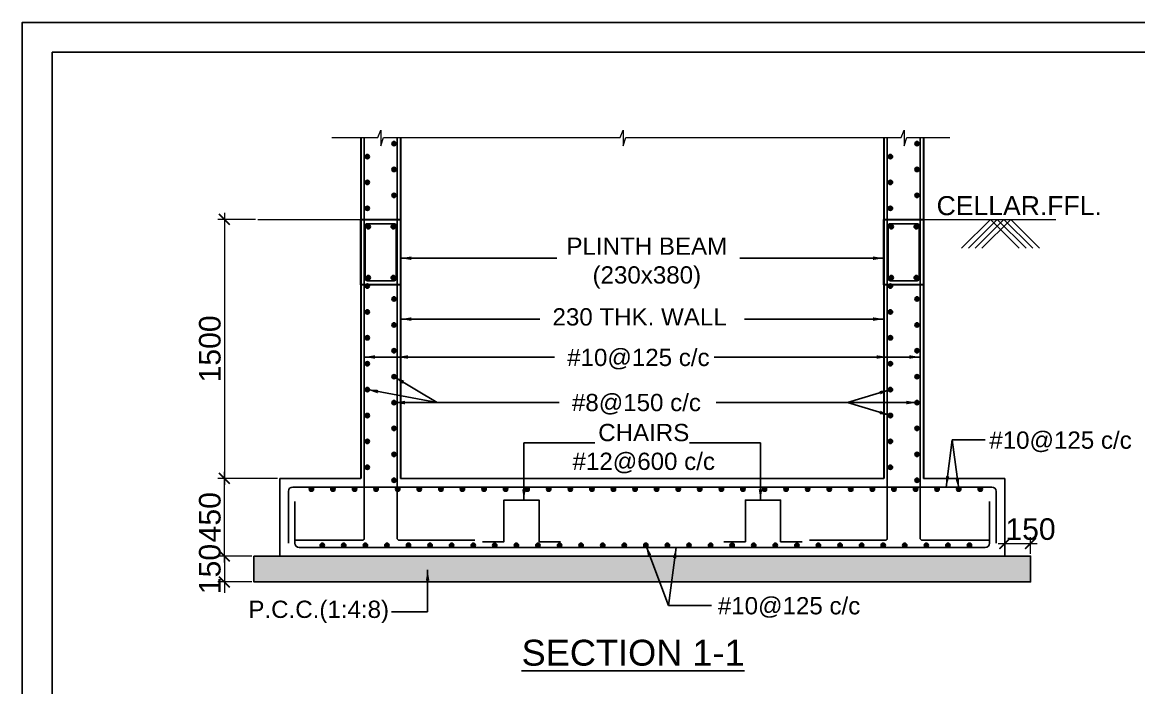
# Model space of a CAD drawing. Header units: millimetres. Extents: x 691602 to 741221, y -527859 to -492570.
# Drawn here: x 691602 to 704537, y -500277 to -492570 of the extents above; entities that cross this region are included whole.
import ezdxf

# ---------------------------------------------------------------- set-up
doc = ezdxf.new("R2010")
doc.units = ezdxf.units.MM
doc.header["$PDMODE"] = 3
doc.header["$PDSIZE"] = 100
doc.linetypes.add('1', pattern=[0])
for name, color, linetype, lineweight in [('BEAMS', 2, '1', 30), ('DIM FOOTING', 5, 'Continuous', 9), ('HATCH', 251, 'Continuous', 9), ('RETAINING WALL', 1, 'Continuous', 30)]:
    doc.layers.add(name, color=color, linetype=linetype, lineweight=lineweight)
for name, color, linetype in [('Columns', 7, 'Continuous'), ('DIM', 5, 'Continuous'), ('FOOT', 3, 'Continuous'), ('STEEL', 3, 'Continuous'), ('TXT', 6, 'Continuous')]:
    doc.layers.add(name, color=color, linetype=linetype)
doc.styles.add('ARIAL', font='arial.ttf')
doc.styles.add('TIMES', font='arial.ttf')
doc.dimstyles.new('FOOTING', dxfattribs={"dimtxt": 250, "dimasz": 100, "dimexe": 60, "dimexo": 60, "dimgap": 50, "dimtad": 1, "dimdec": 0, "dimzin": 0, "dimdsep": 46, "dimtxsty": 'ARIAL', "dimblk1": 'ARCHTICK', "dimblk2": 'ARCHTICK', "dimsah": 1, "dimcen": 0.09, "dimdle": 60, "dimclrd": 256, "dimclre": 256, "dimclrt": 6, "dimadec": 0, "dimazin": 0, "dimtfac": 1, "dimtdec": 0, "dimtix": 1, "dimtofl": 0, "dimtmove": 2, "dimatfit": 0, "dimfxl": 1, "dimtolj": 1, "dimtzin": 0, "dimlwd": -1, "dimlwe": -1, "dimarcsym": 0})
doc.dimstyles.new('FOOTING FOR CF SEC', dxfattribs={"dimtxt": 250, "dimasz": 125, "dimexe": 75, "dimexo": 25, "dimgap": 40, "dimtad": 1, "dimdec": 0, "dimzin": 0, "dimdsep": 46, "dimtxsty": 'ARIAL', "dimblk1": 'ARCHTICK', "dimblk2": 'ARCHTICK', "dimsah": 1, "dimcen": 0.09, "dimdle": 75, "dimclrd": 5, "dimclre": 5, "dimclrt": 6, "dimadec": 0, "dimazin": 0, "dimtfac": 1, "dimtdec": 0, "dimtix": 1, "dimtofl": 0, "dimtmove": 2, "dimatfit": 0, "dimfxl": 1, "dimtolj": 1, "dimtzin": 0, "dimlwd": -1, "dimlwe": -1, "dimarcsym": 0})

# ---------------------------------------------------------------- blocks, each defined once
blk = doc.blocks.new('_ArchTick')
at = {"color": 0, "linetype": 'ByBlock', "const_width": 0.15}
blk.add_lwpolyline([(-0.5, -0.5), (0.5, 0.5)], dxfattribs=at)
blk = doc.blocks.new('*D1')
at = {"layer": 'Defpoints', "color": 0, "ltscale": 2, "transparency": 16777216}
for p in [(703285, -498607), (702985, -498753), (703285, -498753)]:
    blk.add_point(p, dxfattribs=at)
at = {"layer": 'DIM FOOTING', "color": 5, "ltscale": 2, "transparency": 16777216}
for p, q in [((702910, -498607), (703360, -498607)), ((702985, -498728), (702985, -498532)), ((703285, -498728), (703285, -498532))]:
    blk.add_line(p, q, dxfattribs=at)
at = {"layer": 'DIM FOOTING', "color": 5, "ltscale": 2, "transparency": 16777216, "xscale": 125, "yscale": 125, "zscale": 125, "rotation": 180}
blk.add_blockref('_ArchTick', (702985, -498607), dxfattribs=at)
at = {"layer": 'DIM FOOTING', "color": 5, "ltscale": 2, "transparency": 16777216, "xscale": 125, "yscale": 125, "zscale": 125}
blk.add_blockref('_ArchTick', (703285, -498607), dxfattribs=at)
at = {"layer": 'DIM FOOTING', "color": 6, "ltscale": 2, "transparency": 16777216, "insert": (703284, -498442), "char_height": 250, "attachment_point": 5, "style": 'ARIAL'}
blk.add_mtext('\\A1;150', dxfattribs=at)
blk = doc.blocks.new('*D2')
at = {"layer": 'Defpoints', "color": 0, "ltscale": 2, "transparency": 16777216}
for p in [(693943, -497853), (694585, -497853, 0), (694285, -498753)]:
    blk.add_point(p, dxfattribs=at)
at = {"layer": 'DIM FOOTING', "color": 5, "ltscale": 2, "transparency": 16777216}
for p, q in [((694560, -497853), (693868, -497853)), ((693943, -498828), (693943, -497778)), ((694260, -498753), (693868, -498753))]:
    blk.add_line(p, q, dxfattribs=at)
at = {"layer": 'DIM FOOTING', "color": 5, "ltscale": 2, "transparency": 16777216, "xscale": 125, "yscale": 125, "zscale": 125}
for p, rotation in [((693943, -497853), 90), ((693943, -498753), 270)]:
    blk.add_blockref('_ArchTick', p, dxfattribs=dict(at, rotation=rotation))
at = {"layer": 'DIM FOOTING', "color": 6, "ltscale": 2, "transparency": 16777216, "insert": (693776, -498303), "char_height": 250, "attachment_point": 5, "rotation": 90, "style": 'ARIAL'}
blk.add_mtext('\\A1;450 ', dxfattribs=at)
blk = doc.blocks.new('*D3')
at = {"layer": 'Defpoints', "color": 0, "ltscale": 2, "transparency": 16777216}
for p in [(694285, -498753), (693943, -499053), (694285, -499053)]:
    blk.add_point(p, dxfattribs=at)
at = {"layer": 'DIM FOOTING', "color": 5, "ltscale": 2, "transparency": 16777216}
for p, q in [((693943, -498753), (693943, -498628)), ((694260, -498753), (693868, -498753)), ((693943, -498753), (693943, -499053)), ((694260, -499053), (693868, -499053)), ((693943, -499053), (693943, -499178))]:
    blk.add_line(p, q, dxfattribs=at)
at = {"layer": 'DIM FOOTING', "color": 5, "ltscale": 2, "transparency": 16777216, "xscale": 125, "yscale": 125, "zscale": 125}
for p, rotation in [((693943, -498753), 270), ((693943, -499053), 90)]:
    blk.add_blockref('_ArchTick', p, dxfattribs=dict(at, rotation=rotation))
at = {"layer": 'DIM FOOTING', "color": 6, "ltscale": 2, "transparency": 16777216, "insert": (693776, -498903), "char_height": 250, "attachment_point": 5, "rotation": 90, "style": 'ARIAL'}
blk.add_mtext('\\A1;150 ', dxfattribs=at)
blk = doc.blocks.new('*D4')
at = {"layer": 'Defpoints', "color": 0, "ltscale": 2, "transparency": 16777216}
for p in [(694329, -494853), (693943, -497853), (694585, -497853, 0)]:
    blk.add_point(p, dxfattribs=at)
at = {"layer": 'DIM FOOTING', "color": 5, "ltscale": 2, "transparency": 16777216}
for p, q in [((694304, -494853), (693868, -494853)), ((693943, -494778), (693943, -497928)), ((694560, -497853), (693868, -497853))]:
    blk.add_line(p, q, dxfattribs=at)
at = {"layer": 'DIM FOOTING', "color": 5, "ltscale": 2, "transparency": 16777216, "xscale": 125, "yscale": 125, "zscale": 125}
for p, rotation in [((693943, -494853), 90), ((693943, -497853), 270)]:
    blk.add_blockref('_ArchTick', p, dxfattribs=dict(at, rotation=rotation))
at = {"layer": 'DIM FOOTING', "color": 6, "ltscale": 2, "transparency": 16777216, "insert": (693776, -496353), "char_height": 250, "attachment_point": 5, "rotation": 90, "style": 'ARIAL'}
blk.add_mtext('\\A1;1500 ', dxfattribs=at)

msp = doc.modelspace()

# ---------------------------------------------------------------- hatches: boundary and pattern name
at = {"layer": 'HATCH', "ltscale": 10}
h = msp.add_hatch(dxfattribs=at)
h.set_pattern_fill('AR-CONC', color=256, scale=0.75)
h.set_pattern_definition([(50, (0, -2127.74), (136.638502, -11.954314), [14.2875, -157.1625]), (355, (0, -2127.74), (-26.432566, 143.292634), [11.43, -125.730438]), (100.451445, (11.39, -2128.74), (110.205935, 131.338314), [12.142507, -133.567683]), (46.1842, (0, -2089.64), (203.30928, -31.531746), [21.43125, -235.74375]), (96.635558, (16.94, -2092.27), (178.0531, 185.569593), [18.213767, -200.351706]), (351.18415, (0, -2089.64), (178.0531, 185.569593), [17.144975, -188.5948]), (21, (19.05, -2099.16), (113.710793, -76.698899), [14.2875, -157.1625]), (326, (19.05, -2099.16), (46.351521, 138.140975), [11.43, -125.73]), (71.451445, (28.53, -2105.56), (160.062314, 61.442077), [12.142507, -133.567453]), (37.5, (0, -2127.74), (2.3164524, 63.4162792), [0, -124.206, 0, -127.635, 0, -126.20625]), (7.5, (0, -2127.74), (50.114747, 75.135431), [0, -72.771, 0, -121.3485, 0, -48.10125]), (327.5, (-42.48, -2127.74), (101.6929464, -4.296558), [0, -47.625, 0, -148.59, 0, -197.1675]), (317.5, (-61.53, -2127.74), (111.096886, 19.069868), [0, -61.9125, 0, -98.679, 0, -140.0175])])
h.paths.add_polyline_path([(694284.9, -498752.8), (703284.9, -498752.8), (703284.9, -499052.8), (694284.9, -499052.8)])
at = {"layer": 'STEEL'}
h = msp.add_hatch(color=256, dxfattribs=at)
h.dxf.hatch_style = 1
edge = h.paths.add_edge_path()
edge.add_arc((695909.9, -493974.8), 25, 0, 360)
h = msp.add_hatch(color=256, dxfattribs=at)
h.dxf.hatch_style = 1
edge = h.paths.add_edge_path()
edge.add_arc((701969.9, -493974.8), 25, 0, 360)
h = msp.add_hatch(color=256, dxfattribs=at)
h.dxf.hatch_style = 1
edge = h.paths.add_edge_path()
edge.add_arc((695599.9, -494124.8), 25, 0, 360)
h = msp.add_hatch(color=256, dxfattribs=at)
h.dxf.hatch_style = 1
edge = h.paths.add_edge_path()
edge.add_arc((701659.9, -494124.8), 25, 0, 360)
h = msp.add_hatch(color=256, dxfattribs=at)
h.dxf.hatch_style = 1
edge = h.paths.add_edge_path()
edge.add_arc((695909.9, -494274.8), 25, 0, 360)
h = msp.add_hatch(color=256, dxfattribs=at)
h.dxf.hatch_style = 1
edge = h.paths.add_edge_path()
edge.add_arc((701969.9, -494274.8), 25, 0, 360)
h = msp.add_hatch(color=256, dxfattribs=at)
h.dxf.hatch_style = 1
edge = h.paths.add_edge_path()
edge.add_arc((695599.9, -494424.8), 25, 0, 360)
h = msp.add_hatch(color=256, dxfattribs=at)
h.dxf.hatch_style = 1
edge = h.paths.add_edge_path()
edge.add_arc((701659.9, -494424.8), 25, 0, 360)
h = msp.add_hatch(color=256, dxfattribs=at)
h.dxf.hatch_style = 1
edge = h.paths.add_edge_path()
edge.add_arc((695909.9, -494574.8), 25, 0, 360)
h = msp.add_hatch(color=256, dxfattribs=at)
h.dxf.hatch_style = 1
edge = h.paths.add_edge_path()
edge.add_arc((701969.9, -494574.8), 25, 0, 360)
h = msp.add_hatch(color=256, dxfattribs=at)
h.dxf.hatch_style = 1
edge = h.paths.add_edge_path()
edge.add_arc((695599.9, -494724.8), 25, 0, 360)
h = msp.add_hatch(color=256, dxfattribs=at)
h.dxf.hatch_style = 1
edge = h.paths.add_edge_path()
edge.add_arc((701659.9, -494724.8), 25, 0, 360)
h = msp.add_hatch(color=256, dxfattribs=at)
h.dxf.hatch_style = 1
edge = h.paths.add_edge_path()
edge.add_arc((695609.9, -494937.8), 25, 0, 360)
h = msp.add_hatch(color=256, dxfattribs=at)
h.dxf.hatch_style = 1
edge = h.paths.add_edge_path()
edge.add_arc((695899.9, -494937.8), 25, 0, 360)
h = msp.add_hatch(color=256, dxfattribs=at)
h.dxf.hatch_style = 1
edge = h.paths.add_edge_path()
edge.add_arc((701669.9, -494937.8), 25, 0, 360)
h = msp.add_hatch(color=256, dxfattribs=at)
h.dxf.hatch_style = 1
edge = h.paths.add_edge_path()
edge.add_arc((701959.9, -494937.8), 25, 0, 360)
h = msp.add_hatch(color=256, dxfattribs=at)
h.dxf.hatch_style = 1
edge = h.paths.add_edge_path()
edge.add_arc((695609.9, -495527.8), 25, 0, 360)
h = msp.add_hatch(color=256, dxfattribs=at)
h.dxf.hatch_style = 1
edge = h.paths.add_edge_path()
edge.add_arc((695899.9, -495527.8), 25, 0, 360)
h = msp.add_hatch(color=256, dxfattribs=at)
h.dxf.hatch_style = 1
edge = h.paths.add_edge_path()
edge.add_arc((701669.9, -495527.8), 25, 0, 360)
h = msp.add_hatch(color=256, dxfattribs=at)
h.dxf.hatch_style = 1
edge = h.paths.add_edge_path()
edge.add_arc((701959.9, -495527.8), 25, 0, 360)
h = msp.add_hatch(color=256, dxfattribs=at)
h.dxf.hatch_style = 1
edge = h.paths.add_edge_path()
edge.add_arc((695599.9, -495624.8), 25, 0, 360)
h = msp.add_hatch(color=256, dxfattribs=at)
h.dxf.hatch_style = 1
edge = h.paths.add_edge_path()
edge.add_arc((701659.9, -495624.8), 25, 0, 360)
h = msp.add_hatch(color=256, dxfattribs=at)
h.dxf.hatch_style = 1
edge = h.paths.add_edge_path()
edge.add_arc((695909.9, -495774.8), 25, 0, 360)
h = msp.add_hatch(color=256, dxfattribs=at)
h.dxf.hatch_style = 1
edge = h.paths.add_edge_path()
edge.add_arc((701969.9, -495774.8), 25, 0, 360)
h = msp.add_hatch(color=256, dxfattribs=at)
h.dxf.hatch_style = 1
edge = h.paths.add_edge_path()
edge.add_arc((695599.9, -495924.8), 25, 0, 360)
h = msp.add_hatch(color=256, dxfattribs=at)
h.dxf.hatch_style = 1
edge = h.paths.add_edge_path()
edge.add_arc((701659.9, -495924.8), 25, 0, 360)
h = msp.add_hatch(color=256, dxfattribs=at)
h.dxf.hatch_style = 1
edge = h.paths.add_edge_path()
edge.add_arc((695909.9, -496074.8), 25, 0, 360)
h = msp.add_hatch(color=256, dxfattribs=at)
h.dxf.hatch_style = 1
edge = h.paths.add_edge_path()
edge.add_arc((701969.9, -496074.8), 25, 0, 360)
h = msp.add_hatch(color=256, dxfattribs=at)
h.dxf.hatch_style = 1
edge = h.paths.add_edge_path()
edge.add_arc((695599.9, -496224.8), 25, 0, 360)
h = msp.add_hatch(color=256, dxfattribs=at)
h.dxf.hatch_style = 1
edge = h.paths.add_edge_path()
edge.add_arc((701659.9, -496224.8), 25, 0, 360)
h = msp.add_hatch(color=256, dxfattribs=at)
h.dxf.hatch_style = 1
edge = h.paths.add_edge_path()
edge.add_arc((695909.9, -496374.8), 25, 0, 360)
h = msp.add_hatch(color=256, dxfattribs=at)
h.dxf.hatch_style = 1
edge = h.paths.add_edge_path()
edge.add_arc((701969.9, -496374.8), 25, 0, 360)
h = msp.add_hatch(color=256, dxfattribs=at)
h.dxf.hatch_style = 1
edge = h.paths.add_edge_path()
edge.add_arc((695599.9, -496524.8), 25, 0, 360)
h = msp.add_hatch(color=256, dxfattribs=at)
h.dxf.hatch_style = 1
edge = h.paths.add_edge_path()
edge.add_arc((701659.9, -496524.8), 25, 0, 360)
h = msp.add_hatch(color=256, dxfattribs=at)
h.dxf.hatch_style = 1
edge = h.paths.add_edge_path()
edge.add_arc((695909.9, -496674.8), 25, 0, 360)
h = msp.add_hatch(color=256, dxfattribs=at)
h.dxf.hatch_style = 1
edge = h.paths.add_edge_path()
edge.add_arc((701969.9, -496674.8), 25, 0, 360)
h = msp.add_hatch(color=256, dxfattribs=at)
h.dxf.hatch_style = 1
edge = h.paths.add_edge_path()
edge.add_arc((695599.9, -496824.8), 25, 0, 360)
h = msp.add_hatch(color=256, dxfattribs=at)
h.dxf.hatch_style = 1
edge = h.paths.add_edge_path()
edge.add_arc((701659.9, -496824.8), 25, 0, 360)
h = msp.add_hatch(color=256, dxfattribs=at)
h.dxf.hatch_style = 1
edge = h.paths.add_edge_path()
edge.add_arc((695909.9, -496974.8), 25, 0, 360)
h = msp.add_hatch(color=256, dxfattribs=at)
h.dxf.hatch_style = 1
edge = h.paths.add_edge_path()
edge.add_arc((701969.9, -496974.8), 25, 0, 360)
h = msp.add_hatch(color=256, dxfattribs=at)
h.dxf.hatch_style = 1
edge = h.paths.add_edge_path()
edge.add_arc((695599.9, -497124.8), 25, 0, 360)
h = msp.add_hatch(color=256, dxfattribs=at)
h.dxf.hatch_style = 1
edge = h.paths.add_edge_path()
edge.add_arc((701659.9, -497124.8), 25, 0, 360)
h = msp.add_hatch(color=256, dxfattribs=at)
h.dxf.hatch_style = 1
edge = h.paths.add_edge_path()
edge.add_arc((695909.9, -497274.8), 25, 0, 360)
h = msp.add_hatch(color=256, dxfattribs=at)
h.dxf.hatch_style = 1
edge = h.paths.add_edge_path()
edge.add_arc((701969.9, -497274.8), 25, 0, 360)
h = msp.add_hatch(color=256, dxfattribs=at)
h.dxf.hatch_style = 1
edge = h.paths.add_edge_path()
edge.add_arc((695599.9, -497424.8), 25, 0, 360)
h = msp.add_hatch(color=256, dxfattribs=at)
h.dxf.hatch_style = 1
edge = h.paths.add_edge_path()
edge.add_arc((701659.9, -497424.8), 25, 0, 360)
h = msp.add_hatch(color=256, dxfattribs=at)
h.dxf.hatch_style = 1
edge = h.paths.add_edge_path()
edge.add_arc((695909.9, -497574.8), 25, 0, 360)
h = msp.add_hatch(color=256, dxfattribs=at)
h.dxf.hatch_style = 1
edge = h.paths.add_edge_path()
edge.add_arc((701969.9, -497574.8), 25, 0, 360)
h = msp.add_hatch(color=256, dxfattribs=at)
h.dxf.hatch_style = 1
edge = h.paths.add_edge_path()
edge.add_arc((695599.9, -497724.8), 25, 0, 360)
h = msp.add_hatch(color=256, dxfattribs=at)
h.dxf.hatch_style = 1
edge = h.paths.add_edge_path()
edge.add_arc((701659.9, -497724.8), 25, 0, 360)
h = msp.add_hatch(color=256, dxfattribs=at)
h.dxf.hatch_style = 1
edge = h.paths.add_edge_path()
edge.add_arc((695909.9, -497874.8), 25, 0, 360)
h = msp.add_hatch(color=256, dxfattribs=at)
h.dxf.hatch_style = 1
edge = h.paths.add_edge_path()
edge.add_arc((701969.9, -497874.8), 25, 0, 360)
h = msp.add_hatch(color=256, dxfattribs=at)
h.dxf.hatch_style = 1
edge = h.paths.add_edge_path()
edge.add_arc((694951.8, -497977.8), 25, 0, 360)
h = msp.add_hatch(color=256, dxfattribs=at)
h.dxf.hatch_style = 1
edge = h.paths.add_edge_path()
edge.add_arc((695201.8, -497977.8), 25, 0, 360)
h = msp.add_hatch(color=256, dxfattribs=at)
h.dxf.hatch_style = 1
edge = h.paths.add_edge_path()
edge.add_arc((695451.8, -497977.8), 25, 0, 360)
h = msp.add_hatch(color=256, dxfattribs=at)
h.dxf.hatch_style = 1
edge = h.paths.add_edge_path()
edge.add_arc((695701.8, -497977.8), 25, 0, 360)
h = msp.add_hatch(color=256, dxfattribs=at)
h.dxf.hatch_style = 1
edge = h.paths.add_edge_path()
edge.add_arc((695951.8, -497977.8), 25, 0, 360)
h = msp.add_hatch(color=256, dxfattribs=at)
h.dxf.hatch_style = 1
edge = h.paths.add_edge_path()
edge.add_arc((696201.8, -497977.8), 25, 0, 360)
h = msp.add_hatch(color=256, dxfattribs=at)
h.dxf.hatch_style = 1
edge = h.paths.add_edge_path()
edge.add_arc((696451.8, -497977.8), 25, 0, 360)
h = msp.add_hatch(color=256, dxfattribs=at)
h.dxf.hatch_style = 1
edge = h.paths.add_edge_path()
edge.add_arc((696701.8, -497977.8), 25, 0, 360)
h = msp.add_hatch(color=256, dxfattribs=at)
h.dxf.hatch_style = 1
edge = h.paths.add_edge_path()
edge.add_arc((696951.8, -497977.8), 25, 0, 360)
h = msp.add_hatch(color=256, dxfattribs=at)
h.dxf.hatch_style = 1
edge = h.paths.add_edge_path()
edge.add_arc((697201.8, -497977.8), 25, 0, 360)
h = msp.add_hatch(color=256, dxfattribs=at)
h.dxf.hatch_style = 1
edge = h.paths.add_edge_path()
edge.add_arc((697451.8, -497977.8), 25, 0, 360)
h = msp.add_hatch(color=256, dxfattribs=at)
h.dxf.hatch_style = 1
edge = h.paths.add_edge_path()
edge.add_arc((697701.8, -497977.8), 25, 0, 360)
h = msp.add_hatch(color=256, dxfattribs=at)
h.dxf.hatch_style = 1
edge = h.paths.add_edge_path()
edge.add_arc((697951.8, -497977.8), 25, 0, 360)
h = msp.add_hatch(color=256, dxfattribs=at)
h.dxf.hatch_style = 1
edge = h.paths.add_edge_path()
edge.add_arc((698201.8, -497977.8), 25, 0, 360)
h = msp.add_hatch(color=256, dxfattribs=at)
h.dxf.hatch_style = 1
edge = h.paths.add_edge_path()
edge.add_arc((698451.8, -497977.8), 25, 0, 360)
h = msp.add_hatch(color=256, dxfattribs=at)
h.dxf.hatch_style = 1
edge = h.paths.add_edge_path()
edge.add_arc((698701.8, -497977.8), 25, 0, 360)
h = msp.add_hatch(color=256, dxfattribs=at)
h.dxf.hatch_style = 1
edge = h.paths.add_edge_path()
edge.add_arc((698951.8, -497977.8), 25, 0, 360)
h = msp.add_hatch(color=256, dxfattribs=at)
h.dxf.hatch_style = 1
edge = h.paths.add_edge_path()
edge.add_arc((699201.8, -497977.8), 25, 0, 360)
h = msp.add_hatch(color=256, dxfattribs=at)
h.dxf.hatch_style = 1
edge = h.paths.add_edge_path()
edge.add_arc((699451.8, -497977.8), 25, 0, 360)
h = msp.add_hatch(color=256, dxfattribs=at)
h.dxf.hatch_style = 1
edge = h.paths.add_edge_path()
edge.add_arc((699701.8, -497977.8), 25, 0, 360)
h = msp.add_hatch(color=256, dxfattribs=at)
h.dxf.hatch_style = 1
edge = h.paths.add_edge_path()
edge.add_arc((699951.8, -497977.8), 25, 0, 360)
h = msp.add_hatch(color=256, dxfattribs=at)
h.dxf.hatch_style = 1
edge = h.paths.add_edge_path()
edge.add_arc((700201.8, -497977.8), 25, 0, 360)
h = msp.add_hatch(color=256, dxfattribs=at)
h.dxf.hatch_style = 1
edge = h.paths.add_edge_path()
edge.add_arc((700451.8, -497977.8), 25, 0, 360)
h = msp.add_hatch(color=256, dxfattribs=at)
h.dxf.hatch_style = 1
edge = h.paths.add_edge_path()
edge.add_arc((700701.8, -497977.8), 25, 0, 360)
h = msp.add_hatch(color=256, dxfattribs=at)
h.dxf.hatch_style = 1
edge = h.paths.add_edge_path()
edge.add_arc((700951.8, -497977.8), 25, 0, 360)
h = msp.add_hatch(color=256, dxfattribs=at)
h.dxf.hatch_style = 1
edge = h.paths.add_edge_path()
edge.add_arc((701201.8, -497977.8), 25, 0, 360)
h = msp.add_hatch(color=256, dxfattribs=at)
h.dxf.hatch_style = 1
edge = h.paths.add_edge_path()
edge.add_arc((701451.8, -497977.8), 25, 0, 360)
h = msp.add_hatch(color=256, dxfattribs=at)
h.dxf.hatch_style = 1
edge = h.paths.add_edge_path()
edge.add_arc((701701.8, -497977.8), 25, 0, 360)
h = msp.add_hatch(color=256, dxfattribs=at)
h.dxf.hatch_style = 1
edge = h.paths.add_edge_path()
edge.add_arc((701951.8, -497977.8), 25, 0, 360)
h = msp.add_hatch(color=256, dxfattribs=at)
h.dxf.hatch_style = 1
edge = h.paths.add_edge_path()
edge.add_arc((702201.8, -497977.8), 25, 0, 360)
h = msp.add_hatch(color=256, dxfattribs=at)
h.dxf.hatch_style = 1
edge = h.paths.add_edge_path()
edge.add_arc((702451.8, -497977.8), 25, 0, 360)
h = msp.add_hatch(color=256, dxfattribs=at)
h.dxf.hatch_style = 1
edge = h.paths.add_edge_path()
edge.add_arc((702701.8, -497977.8), 25, 0, 360)
h = msp.add_hatch(color=256, dxfattribs=at)
h.dxf.hatch_style = 1
edge = h.paths.add_edge_path()
edge.add_arc((695076.8, -498627.8), 25, 0, 360)
h = msp.add_hatch(color=256, dxfattribs=at)
h.dxf.hatch_style = 1
edge = h.paths.add_edge_path()
edge.add_arc((695326.8, -498627.8), 25, 0, 360)
h = msp.add_hatch(color=256, dxfattribs=at)
h.dxf.hatch_style = 1
edge = h.paths.add_edge_path()
edge.add_arc((695576.8, -498627.8), 25, 0, 360)
h = msp.add_hatch(color=256, dxfattribs=at)
h.dxf.hatch_style = 1
edge = h.paths.add_edge_path()
edge.add_arc((695826.8, -498627.8), 25, 0, 360)
h = msp.add_hatch(color=256, dxfattribs=at)
h.dxf.hatch_style = 1
edge = h.paths.add_edge_path()
edge.add_arc((696076.8, -498627.8), 25, 0, 360)
h = msp.add_hatch(color=256, dxfattribs=at)
h.dxf.hatch_style = 1
edge = h.paths.add_edge_path()
edge.add_arc((696326.8, -498627.8), 25, 0, 360)
h = msp.add_hatch(color=256, dxfattribs=at)
h.dxf.hatch_style = 1
edge = h.paths.add_edge_path()
edge.add_arc((696576.8, -498627.8), 25, 0, 360)
h = msp.add_hatch(color=256, dxfattribs=at)
h.dxf.hatch_style = 1
edge = h.paths.add_edge_path()
edge.add_arc((696826.8, -498627.8), 25, 0, 360)
h = msp.add_hatch(color=256, dxfattribs=at)
h.dxf.hatch_style = 1
edge = h.paths.add_edge_path()
edge.add_arc((697076.8, -498627.8), 25, 0, 360)
h = msp.add_hatch(color=256, dxfattribs=at)
h.dxf.hatch_style = 1
edge = h.paths.add_edge_path()
edge.add_arc((697326.8, -498627.8), 25, 0, 360)
h = msp.add_hatch(color=256, dxfattribs=at)
h.dxf.hatch_style = 1
edge = h.paths.add_edge_path()
edge.add_arc((697576.8, -498627.8), 25, 0, 360)
h = msp.add_hatch(color=256, dxfattribs=at)
h.dxf.hatch_style = 1
edge = h.paths.add_edge_path()
edge.add_arc((697826.8, -498627.8), 25, 0, 360)
h = msp.add_hatch(color=256, dxfattribs=at)
h.dxf.hatch_style = 1
edge = h.paths.add_edge_path()
edge.add_arc((698076.8, -498627.8), 25, 0, 360)
h = msp.add_hatch(color=256, dxfattribs=at)
h.dxf.hatch_style = 1
edge = h.paths.add_edge_path()
edge.add_arc((698326.8, -498627.8), 25, 0, 360)
h = msp.add_hatch(color=256, dxfattribs=at)
h.dxf.hatch_style = 1
edge = h.paths.add_edge_path()
edge.add_arc((698576.8, -498627.8), 25, 0, 360)
h = msp.add_hatch(color=256, dxfattribs=at)
h.dxf.hatch_style = 1
edge = h.paths.add_edge_path()
edge.add_arc((698826.8, -498627.8), 25, 0, 360)
h = msp.add_hatch(color=256, dxfattribs=at)
h.dxf.hatch_style = 1
edge = h.paths.add_edge_path()
edge.add_arc((699076.8, -498627.8), 25, 0, 360)
h = msp.add_hatch(color=256, dxfattribs=at)
h.dxf.hatch_style = 1
edge = h.paths.add_edge_path()
edge.add_arc((699326.8, -498627.8), 25, 0, 360)
h = msp.add_hatch(color=256, dxfattribs=at)
h.dxf.hatch_style = 1
edge = h.paths.add_edge_path()
edge.add_arc((699576.8, -498627.8), 25, 0, 360)
h = msp.add_hatch(color=256, dxfattribs=at)
h.dxf.hatch_style = 1
edge = h.paths.add_edge_path()
edge.add_arc((699826.8, -498627.8), 25, 0, 360)
h = msp.add_hatch(color=256, dxfattribs=at)
h.dxf.hatch_style = 1
edge = h.paths.add_edge_path()
edge.add_arc((700076.8, -498627.8), 25, 0, 360)
h = msp.add_hatch(color=256, dxfattribs=at)
h.dxf.hatch_style = 1
edge = h.paths.add_edge_path()
edge.add_arc((700326.8, -498627.8), 25, 0, 360)
h = msp.add_hatch(color=256, dxfattribs=at)
h.dxf.hatch_style = 1
edge = h.paths.add_edge_path()
edge.add_arc((700576.8, -498627.8), 25, 0, 360)
h = msp.add_hatch(color=256, dxfattribs=at)
h.dxf.hatch_style = 1
edge = h.paths.add_edge_path()
edge.add_arc((700826.8, -498627.8), 25, 0, 360)
h = msp.add_hatch(color=256, dxfattribs=at)
h.dxf.hatch_style = 1
edge = h.paths.add_edge_path()
edge.add_arc((701076.8, -498627.8), 25, 0, 360)
h = msp.add_hatch(color=256, dxfattribs=at)
h.dxf.hatch_style = 1
edge = h.paths.add_edge_path()
edge.add_arc((701326.8, -498627.8), 25, 0, 360)
h = msp.add_hatch(color=256, dxfattribs=at)
h.dxf.hatch_style = 1
edge = h.paths.add_edge_path()
edge.add_arc((701576.8, -498627.8), 25, 0, 360)
h = msp.add_hatch(color=256, dxfattribs=at)
h.dxf.hatch_style = 1
edge = h.paths.add_edge_path()
edge.add_arc((701826.8, -498627.8), 25, 0, 360)
h = msp.add_hatch(color=256, dxfattribs=at)
h.dxf.hatch_style = 1
edge = h.paths.add_edge_path()
edge.add_arc((702076.8, -498627.8), 25, 0, 360)
h = msp.add_hatch(color=256, dxfattribs=at)
h.dxf.hatch_style = 1
edge = h.paths.add_edge_path()
edge.add_arc((702326.8, -498627.8), 25, 0, 360)
h = msp.add_hatch(color=256, dxfattribs=at)
h.dxf.hatch_style = 1
edge = h.paths.add_edge_path()
edge.add_arc((702576.8, -498627.8), 25, 0, 360)

# ---------------------------------------------------------------- linework, layer by layer
at = {"layer": 'BEAMS', "elevation": 0}
for points in [[(695524.9, -494852.8), (695984.9, -494852.8), (695984.9, -495612.8), (695524.9, -495612.8)], [(701584.9, -494852.8), (702044.9, -494852.8), (702044.9, -495612.8), (701584.9, -495612.8)]]:
    msp.add_lwpolyline(points, close=True, dxfattribs=at)
at = {"layer": 'Columns'}
for points in [[(741221.4, -492570.4), (741221.4, -527859.1), (691602.3, -527859.1), (691602.3, -492570.4)], [(740875.5, -492916.3), (740875.5, -527513.1), (691948.2, -527513.1), (691948.2, -492916.3)]]:
    msp.add_lwpolyline(points, close=True, dxfattribs=at)
at = {"layer": 'FOOT'}
for p, q in [((694584.9, -498752.8), (694584.9, -497852.8)), ((702984.9, -498752.8), (702984.9, -497852.8))]:
    msp.add_line(p, q, dxfattribs=at)
at = {"layer": 'FOOT', "elevation": 0}
for points in [[(694584.9, -497852.8), (695524.9, -497852.8)], [(695984.9, -497852.8), (701584.9, -497852.8)], [(702044.9, -497852.8), (702984.9, -497852.8)]]:
    msp.add_lwpolyline(points, dxfattribs=at)
msp.add_lwpolyline([(694284.9, -498752.8), (703284.9, -498752.8), (703284.9, -499052.8), (694284.9, -499052.8)], close=True, dxfattribs=at)
at = {"layer": 'HATCH'}
for p, q in [((694329.4, -494852.8), (695524.9, -494852.8)), ((702044.9, -494852.8), (703578.9, -494852.8)), ((702819.3, -494852.8), (702485.6, -495186.5)), ((702898, -494852.8), (702564.3, -495186.5)), ((702976.6, -494852.8), (702642.9, -495186.5)), ((703055.3, -494852.8), (702721.6, -495186.5)), ((702819.3, -494852.8), (703153, -495186.5)), ((702898, -494852.8), (703231.7, -495186.5)), ((702976.6, -494852.8), (703310.3, -495186.5)), ((703055.3, -494852.8), (703389, -495186.5))]:
    msp.add_line(p, q, dxfattribs=at)
at = {"layer": 'HATCH', "elevation": 0}
msp.add_lwpolyline([(695186.9, -493902.8), (695722.4, -493902.8), (695756.8, -493819.3), (695756.8, -494000.1), (695786.9, -493902.8), (698528.5, -493902.8), (698563, -493819.3), (698563, -494000.1), (698593.1, -493902.8), (701786.5, -493902.8), (701820.9, -493819.3), (701820.9, -494000.1), (701851, -493902.8), (702347.9, -493902.8)], dxfattribs=at)
at = {"layer": 'RETAINING WALL'}
for p, q in [((695524.9, -493902.8), (695524.9, -497852.8)), ((695984.9, -493902.8), (695984.9, -497852.8)), ((701584.9, -493902.8), (701584.9, -497852.8)), ((702044.9, -493902.8), (702044.9, -497852.8))]:
    msp.add_line(p, q, dxfattribs=at)
at = {"layer": 'STEEL'}
for p, q in [((695564.9, -493902.8), (695564.9, -498544.6)), ((695944.9, -493902.8), (695944.9, -498544.6)), ((701624.9, -493902.8), (701624.9, -498544.6)), ((702004.9, -493902.8), (702004.9, -498544.6)), ((694734.9, -497953), (702834.9, -497953)), ((694684.9, -498602.8), (694684.9, -498003)), ((694759.9, -498602.8), (694759.9, -498118.8)), ((702809.9, -498602.8), (702809.9, -498118.8)), ((702884.9, -498602.8), (702884.9, -498003)), ((694764.9, -498569.6), (695539.9, -498569.6)), ((695969.9, -498569.6), (696844.9, -498569.6)), ((700724.9, -498569.6), (701599.9, -498569.6)), ((702029.9, -498569.6), (702804.9, -498569.6)), ((694809.9, -498652.8), (702759.9, -498652.8))]:
    msp.add_line(p, q, dxfattribs=at)
at = {"layer": 'STEEL', "elevation": 0}
for points in [[(695599.9, -494902.8), (695909.9, -494902.8, -0.4142136), (695934.9, -494927.8), (695934.9, -495537.8, -0.4142136), (695909.9, -495562.8), (695599.9, -495562.8, -0.4142136), (695574.9, -495537.8), (695574.9, -494927.8, -0.4142136)], [(701659.9, -494902.8), (701969.9, -494902.8, -0.4142136), (701994.9, -494927.8), (701994.9, -495537.8, -0.4142136), (701969.9, -495562.8), (701659.9, -495562.8, -0.4142136), (701634.9, -495537.8), (701634.9, -494927.8, -0.4142136)]]:
    msp.add_lwpolyline(points, format="xyb", close=True, dxfattribs=at)
for points in [[(697838.8, -498587.3), (697589.3, -498587.3), (697589.3, -498105.2), (697182, -498105.2), (697182, -498587.3), (696932.4, -498587.3)], [(699731, -498587.3), (699980.6, -498587.3), (699980.6, -498105.2), (700387.8, -498105.2), (700387.8, -498587.3), (700637.4, -498587.3)]]:
    msp.add_lwpolyline(points, dxfattribs=at)
at = {"layer": 'STEEL'}
for centre in [(695909.9, -493974.8), (701969.9, -493974.8), (695599.9, -494124.8), (701659.9, -494124.8), (695909.9, -494274.8), (701969.9, -494274.8), (695599.9, -494424.8), (701659.9, -494424.8), (695909.9, -494574.8), (701969.9, -494574.8), (695599.9, -494724.8), (701659.9, -494724.8), (695609.9, -494937.8), (695899.9, -494937.8), (701669.9, -494937.8), (701959.9, -494937.8), (695609.9, -495527.8), (695899.9, -495527.8), (701669.9, -495527.8), (701959.9, -495527.8), (695599.9, -495624.8), (701659.9, -495624.8), (695909.9, -495774.8), (701969.9, -495774.8), (695599.9, -495924.8), (701659.9, -495924.8), (695909.9, -496074.8), (701969.9, -496074.8), (695599.9, -496224.8), (701659.9, -496224.8), (695909.9, -496374.8), (701969.9, -496374.8), (695599.9, -496524.8), (701659.9, -496524.8), (695909.9, -496674.8), (701969.9, -496674.8), (695599.9, -496824.8), (701659.9, -496824.8), (695909.9, -496974.8), (701969.9, -496974.8), (695599.9, -497124.8), (701659.9, -497124.8), (695909.9, -497274.8), (701969.9, -497274.8), (695599.9, -497424.8), (701659.9, -497424.8), (695909.9, -497574.8), (701969.9, -497574.8), (695599.9, -497724.8), (701659.9, -497724.8), (695909.9, -497874.8), (701969.9, -497874.8), (694951.8, -497977.8), (695201.8, -497977.8), (695451.8, -497977.8), (695701.8, -497977.8), (695951.8, -497977.8), (696201.8, -497977.8), (696451.8, -497977.8), (696701.8, -497977.8), (696951.8, -497977.8), (697201.8, -497977.8), (697451.8, -497977.8), (697701.8, -497977.8), (697951.8, -497977.8), (698201.8, -497977.8), (698451.8, -497977.8), (698701.8, -497977.8), (698951.8, -497977.8), (699201.8, -497977.8), (699451.8, -497977.8), (699701.8, -497977.8), (699951.8, -497977.8), (700201.8, -497977.8), (700451.8, -497977.8), (700701.8, -497977.8), (700951.8, -497977.8), (701201.8, -497977.8), (701451.8, -497977.8), (701701.8, -497977.8), (701951.8, -497977.8), (702201.8, -497977.8), (702451.8, -497977.8), (702701.8, -497977.8), (695076.8, -498627.8), (695326.8, -498627.8), (695576.8, -498627.8), (695826.8, -498627.8), (696076.8, -498627.8), (696326.8, -498627.8), (696576.8, -498627.8), (696826.8, -498627.8), (697076.8, -498627.8), (697326.8, -498627.8), (697576.8, -498627.8), (697826.8, -498627.8), (698076.8, -498627.8), (698326.8, -498627.8), (698576.8, -498627.8), (698826.8, -498627.8), (699076.8, -498627.8), (699326.8, -498627.8), (699576.8, -498627.8), (699826.8, -498627.8), (700076.8, -498627.8), (700326.8, -498627.8), (700576.8, -498627.8), (700826.8, -498627.8), (701076.8, -498627.8), (701326.8, -498627.8), (701576.8, -498627.8), (701826.8, -498627.8), (702076.8, -498627.8), (702326.8, -498627.8), (702576.8, -498627.8)]:
    msp.add_circle(centre, 25, dxfattribs=at)
for centre, radius, start, end in [((694734.9, -498003), 50, 90, 180), ((702834.9, -498003), 50, 0, 90), ((694809.9, -498602.8), 50, 180, 270), ((695539.9, -498544.6), 25, 270, 0), ((695969.9, -498544.6), 25, 180, 270), ((701599.9, -498544.6), 25, 270, 0), ((702029.9, -498544.6), 25, 180, 270), ((702759.9, -498602.8), 50, 270, 0)]:
    msp.add_arc(centre, radius, start, end, dxfattribs=at)

# ---------------------------------------------------------------- texts
at = {"layer": 'TXT', "style": 'TIMES'}
msp.add_text('CELLAR.FFL.', height=220.242, dxfattribs=at).set_placement((702195.8, -494803.9))
at = {"layer": 'TXT', "char_height": 200, "attachment_point": 4, "style": 'ARIAL'}
for s, insert, width in [('\\A1;\\pxqc;PLINTH BEAM\\P(230x380)', (697876.4, -495359.6), 1923.605), ('\\A1;\\pxqc;CHAIRS #12@600 c/c', (697977.7, -497508.5), 1650.022)]:
    msp.add_mtext(s, dxfattribs=dict(at, insert=insert, width=width))
at = {"layer": 'TXT', "attachment_point": 4, "style": 'ARIAL'}
for s, insert, char_height in [('\\A1;230 THK. WALL', (697745.3, -495983.4), 200), ('\\A1;#10@125 c/c', (697915.1, -496471.6), 200), ('\\A1;#8@150 c/c', (697970.4, -496994.2), 200), ('\\A1;#10@125 c/c', (702806.3, -497429.8), 200), ('\\A1;P.C.C.(1:4:8)', (694221.3, -499399.5), 200), ('\\A1;#10@125 c/c', (699661.1, -499348.1), 200), ('{\\LSECTION 1-1}', (697387.1, -499874.2), 300)]:
    msp.add_mtext(s, dxfattribs=dict(at, insert=insert, char_height=char_height))

# ---------------------------------------------------------------- dimensions: what is measured, and where the dimension line sits
at = {"layer": 'DIM FOOTING', "ltscale": 2}
for base, p1, p2, angle, override, picture, middle in [((693943.2, -497852.8), (694329.4, -494852.8), (694584.9, -497852.8, 0), 270, {"dimlfac": 0.5}, '*D4', (693775.5, -496352.8)), ((693943.2, -497852.8), (694284.9, -498752.8), (694584.9, -497852.8, 0), 90, {"dimlfac": 0.5}, '*D2', (693775.5, -498302.8)), ((693943.2, -499052.8), (694284.9, -498752.8), (694284.9, -499052.8), 270, {"dimlfac": 0.5, "dimtofl": 1}, '*D3', (693775.5, -498902.8))]:
    dim = msp.add_linear_dim(base=base, p1=p1, p2=p2, angle=angle, text='<> ', dimstyle='FOOTING FOR CF SEC', override=override, dxfattribs=at)
    dim.commit()
    dim.dimension.update_dxf_attribs({"geometry": picture, "text_midpoint": middle})
dim = msp.add_linear_dim(base=(703284.9, -498606.6), p1=(702984.9, -498752.8), p2=(703284.9, -498752.8), angle=180, dimstyle='FOOTING FOR CF SEC', override={"dimlfac": 0.5}, dxfattribs=at)
dim.commit()
dim.dimension.update_dxf_attribs({"geometry": '*D1', "text_midpoint": (703283.6, -498441.7), "dimtype": 160})

# ---------------------------------------------------------------- leaders
at = {"layer": 'DIM', "ltscale": 10}
for points in [[(695984.9, -495302.8), (697795.1, -495302.8)], [(701584.9, -495302.8), (699914.8, -495302.8)], [(695984.9, -496007.9), (697600.4, -496007.9)], [(701584.9, -496007.9), (699969.5, -496007.9)], [(695564.9, -496447), (697770.2, -496447)], [(695944.9, -496447), (697770.2, -496447)], [(702004.9, -496447), (699620, -496447)], [(701624.9, -496447), (699620, -496447)], [(695909.9, -496674.8), (696407.3, -496974.8), (697822.2, -496974.8)], [(695599.9, -496824.8), (696407.3, -496974.8), (697822.2, -496974.8)], [(701659.9, -496824.8), (701162.6, -496974.8), (699643, -496974.8)], [(695909.9, -496974.8), (697822.2, -496974.8)], [(701969.9, -496974.8), (699643, -496974.8)], [(701659.9, -497124.8), (701162.6, -496974.8), (699643, -496974.8)], [(697414.3, -498105.2), (697414.3, -497439.8), (698235.3, -497439.8)], [(700155.5, -498105.2), (700155.5, -497439.8), (699334.5, -497439.8)], [(702307.8, -497953), (702375.6, -497405.6), (702758.6, -497405.6)], [(702451.8, -497977.8), (702375.6, -497405.6)], [(698826.8, -498627.8), (699088.6, -499323.9), (699587.3, -499323.9)], [(699178.3, -498652.8), (699088.6, -499323.9)], [(696298.3, -498912.8), (696298.3, -499397.2), (695879.6, -499397.2)]]:
    msp.add_leader(points, dimstyle='FOOTING', override={"dimasz": 125, "dimgap": 0.05, "dimtad": 0}, dxfattribs=at)

doc.saveas('drawing.dxf')
